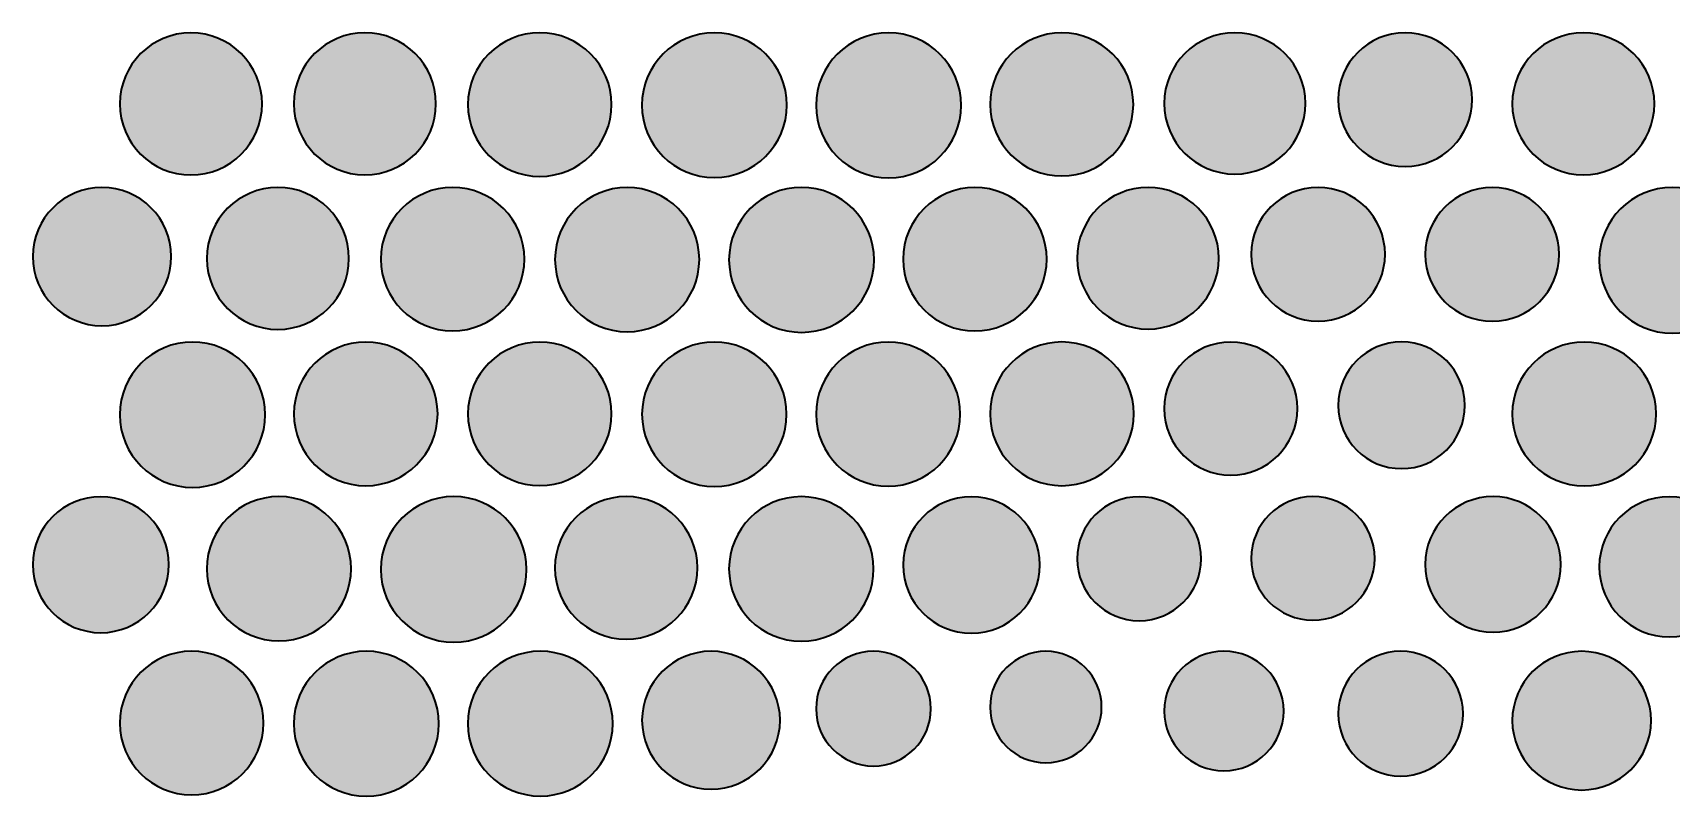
# Model space of a CAD drawing. Header units: inches. Extents: x 4.8 to 30.4, y 5.4 to 29.6.
# Drawn here: x 4.76 to 10.74, y 8.76 to 11.54 of the extents above; entities that cross this region are included whole.
import ezdxf

# ---------------------------------------------------------------- set-up
doc = ezdxf.new("R2010")
doc.units = ezdxf.units.IN
doc.header["$MEASUREMENT"] = 0
doc.layers.add('Layer 1', color=7, linetype='Continuous')

msp = doc.modelspace()

# ---------------------------------------------------------------- hatches: boundary and pattern name
at = {"layer": 'Layer 1'}
h = msp.add_hatch(color=7, dxfattribs=at)
h.dxf.hatch_style = 2
edge = h.paths.add_edge_path()
edge.add_spline(control_points=[(5.3408, 11.5444), (5.4841, 11.5444), (5.6003, 11.4282), (5.6003, 11.2849), (5.6003, 11.1416), (5.4841, 11.0254), (5.3408, 11.0254), (5.1975, 11.0254), (5.0813, 11.1416), (5.0813, 11.2849), (5.0813, 11.4282), (5.1975, 11.5444), (5.3408, 11.5444)], knot_values=[0, 0, 0, 0, 1, 1, 1, 2, 2, 2, 3, 3, 3, 4, 4, 4, 4], degree=3, periodic=1)
h = msp.add_hatch(color=7, dxfattribs=at)
h.dxf.hatch_style = 2
edge = h.paths.add_edge_path()
edge.add_spline(control_points=[(5.9755, 11.5445), (6.1187, 11.5445), (6.2347, 11.4284), (6.2347, 11.2852), (6.2347, 11.1421), (6.1187, 11.026), (5.9755, 11.026), (5.8323, 11.026), (5.7162, 11.1421), (5.7162, 11.2852), (5.7162, 11.4284), (5.8323, 11.5445), (5.9755, 11.5445)], knot_values=[0, 0, 0, 0, 1, 1, 1, 2, 2, 2, 3, 3, 3, 4, 4, 4, 4], degree=3, periodic=1)
h = msp.add_hatch(color=7, dxfattribs=at)
h.dxf.hatch_style = 2
edge = h.paths.add_edge_path()
edge.add_spline(control_points=[(6.6133, 11.5446), (6.7581, 11.5446), (6.8755, 11.4272), (6.8755, 11.2824), (6.8755, 11.1376), (6.7581, 11.0202), (6.6133, 11.0202), (6.4685, 11.0202), (6.3511, 11.1376), (6.3511, 11.2824), (6.3511, 11.4272), (6.4685, 11.5446), (6.6133, 11.5446)], knot_values=[0, 0, 0, 0, 1, 1, 1, 2, 2, 2, 3, 3, 3, 4, 4, 4, 4], degree=3, periodic=1)
h = msp.add_hatch(color=7, dxfattribs=at)
h.dxf.hatch_style = 2
edge = h.paths.add_edge_path()
edge.add_spline(control_points=[(7.2504, 11.5446), (7.3964, 11.5446), (7.5147, 11.4263), (7.5147, 11.2803), (7.5147, 11.1343), (7.3964, 11.016), (7.2504, 11.016), (7.1045, 11.016), (6.9861, 11.1343), (6.9861, 11.2803), (6.9861, 11.4263), (7.1045, 11.5446), (7.2504, 11.5446)], knot_values=[0, 0, 0, 0, 1, 1, 1, 2, 2, 2, 3, 3, 3, 4, 4, 4, 4], degree=3, periodic=1)
h = msp.add_hatch(color=7, dxfattribs=at)
h.dxf.hatch_style = 2
edge = h.paths.add_edge_path()
edge.add_spline(control_points=[(7.8861, 11.5444), (8.0324, 11.5444), (8.1509, 11.4258), (8.1509, 11.2796), (8.1509, 11.1333), (8.0324, 11.0148), (7.8861, 11.0148), (7.7399, 11.0148), (7.6213, 11.1333), (7.6213, 11.2796), (7.6213, 11.4258), (7.7399, 11.5444), (7.8861, 11.5444)], knot_values=[0, 0, 0, 0, 1, 1, 1, 2, 2, 2, 3, 3, 3, 4, 4, 4, 4], degree=3, periodic=1)
h = msp.add_hatch(color=7, dxfattribs=at)
h.dxf.hatch_style = 2
edge = h.paths.add_edge_path()
edge.add_spline(control_points=[(8.5176, 11.5444), (8.6619, 11.5444), (8.7789, 11.4274), (8.7789, 11.2831), (8.7789, 11.1388), (8.6619, 11.0218), (8.5176, 11.0218), (8.3733, 11.0218), (8.2563, 11.1388), (8.2563, 11.2831), (8.2563, 11.4274), (8.3733, 11.5444), (8.5176, 11.5444)], knot_values=[0, 0, 0, 0, 1, 1, 1, 2, 2, 2, 3, 3, 3, 4, 4, 4, 4], degree=3, periodic=1)
h = msp.add_hatch(color=7, dxfattribs=at)
h.dxf.hatch_style = 2
edge = h.paths.add_edge_path()
edge.add_spline(control_points=[(9.1491, 11.5444), (9.2915, 11.5444), (9.4069, 11.429), (9.4069, 11.2866), (9.4069, 11.1443), (9.2915, 11.0288), (9.1491, 11.0288), (9.0067, 11.0288), (8.8913, 11.1443), (8.8913, 11.2866), (8.8913, 11.429), (9.0067, 11.5444), (9.1491, 11.5444)], knot_values=[0, 0, 0, 0, 1, 1, 1, 2, 2, 2, 3, 3, 3, 4, 4, 4, 4], degree=3, periodic=1)
h = msp.add_hatch(color=7, dxfattribs=at)
h.dxf.hatch_style = 2
edge = h.paths.add_edge_path()
edge.add_spline(control_points=[(9.7703, 11.5447), (9.9052, 11.5447), (10.0145, 11.4353), (10.0145, 11.3004), (10.0145, 11.1655), (9.9052, 11.0561), (9.7703, 11.0561), (9.6354, 11.0561), (9.5261, 11.1655), (9.5261, 11.3004), (9.5261, 11.4353), (9.6354, 11.5447), (9.7703, 11.5447)], knot_values=[0, 0, 0, 0, 1, 1, 1, 2, 2, 2, 3, 3, 3, 4, 4, 4, 4], degree=3, periodic=1)
h = msp.add_hatch(color=7, dxfattribs=at)
h.dxf.hatch_style = 2
edge = h.paths.add_edge_path()
edge.add_spline(control_points=[(10.4205, 11.5444), (10.5636, 11.5444), (10.6797, 11.4283), (10.6797, 11.2852), (10.6797, 11.1421), (10.5636, 11.026), (10.4205, 11.026), (10.2773, 11.026), (10.1613, 11.1421), (10.1613, 11.2852), (10.1613, 11.4283), (10.2773, 11.5444), (10.4205, 11.5444)], knot_values=[0, 0, 0, 0, 1, 1, 1, 2, 2, 2, 3, 3, 3, 4, 4, 4, 4], degree=3, periodic=1)
h = msp.add_hatch(color=7, dxfattribs=at)
h.dxf.hatch_style = 2
edge = h.paths.add_edge_path()
edge.add_spline(control_points=[(5.0163, 10.9799), (5.1557, 10.9799), (5.2687, 10.8669), (5.2687, 10.7275), (5.2687, 10.5881), (5.1557, 10.4751), (5.0163, 10.4751), (4.8769, 10.4751), (4.7639, 10.5881), (4.7639, 10.7275), (4.7639, 10.8669), (4.8769, 10.9799), (5.0163, 10.9799)], knot_values=[0, 0, 0, 0, 1, 1, 1, 2, 2, 2, 3, 3, 3, 4, 4, 4, 4], degree=3, periodic=1)
h = msp.add_hatch(color=7, dxfattribs=at)
h.dxf.hatch_style = 2
edge = h.paths.add_edge_path()
edge.add_spline(control_points=[(5.658, 10.9799), (5.8011, 10.9799), (5.9171, 10.8639), (5.9171, 10.7208), (5.9171, 10.5777), (5.8011, 10.4617), (5.658, 10.4617), (5.5149, 10.4617), (5.3988, 10.5777), (5.3988, 10.7208), (5.3988, 10.8639), (5.5149, 10.9799), (5.658, 10.9799)], knot_values=[0, 0, 0, 0, 1, 1, 1, 2, 2, 2, 3, 3, 3, 4, 4, 4, 4], degree=3, periodic=1)
h = msp.add_hatch(color=7, dxfattribs=at)
h.dxf.hatch_style = 2
edge = h.paths.add_edge_path()
edge.add_spline(control_points=[(6.2954, 10.9802), (6.4401, 10.9802), (6.5573, 10.8629), (6.5573, 10.7183), (6.5573, 10.5737), (6.4401, 10.4564), (6.2954, 10.4564), (6.1508, 10.4564), (6.0336, 10.5737), (6.0336, 10.7183), (6.0336, 10.8629), (6.1508, 10.9802), (6.2954, 10.9802)], knot_values=[0, 0, 0, 0, 1, 1, 1, 2, 2, 2, 3, 3, 3, 4, 4, 4, 4], degree=3, periodic=1)
h = msp.add_hatch(color=7, dxfattribs=at)
h.dxf.hatch_style = 2
edge = h.paths.add_edge_path()
edge.add_spline(control_points=[(6.9322, 10.9799), (7.0777, 10.9799), (7.1956, 10.862), (7.1956, 10.7165), (7.1956, 10.5711), (7.0777, 10.4532), (6.9322, 10.4532), (6.7868, 10.4532), (6.6688, 10.5711), (6.6688, 10.7165), (6.6688, 10.862), (6.7868, 10.9799), (6.9322, 10.9799)], knot_values=[0, 0, 0, 0, 1, 1, 1, 2, 2, 2, 3, 3, 3, 4, 4, 4, 4], degree=3, periodic=1)
h = msp.add_hatch(color=7, dxfattribs=at)
h.dxf.hatch_style = 2
edge = h.paths.add_edge_path()
edge.add_spline(control_points=[(7.5683, 10.9801), (7.7144, 10.9801), (7.8329, 10.8616), (7.8329, 10.7155), (7.8329, 10.5693), (7.7144, 10.4509), (7.5683, 10.4509), (7.4221, 10.4509), (7.3037, 10.5693), (7.3037, 10.7155), (7.3037, 10.8616), (7.4221, 10.9801), (7.5683, 10.9801)], knot_values=[0, 0, 0, 0, 1, 1, 1, 2, 2, 2, 3, 3, 3, 4, 4, 4, 4], degree=3, periodic=1)
h = msp.add_hatch(color=7, dxfattribs=at)
h.dxf.hatch_style = 2
edge = h.paths.add_edge_path()
edge.add_spline(control_points=[(8.2008, 10.9799), (8.3455, 10.9799), (8.4628, 10.8627), (8.4628, 10.718), (8.4628, 10.5733), (8.3455, 10.456), (8.2008, 10.456), (8.0561, 10.456), (7.9388, 10.5733), (7.9388, 10.718), (7.9388, 10.8627), (8.0561, 10.9799), (8.2008, 10.9799)], knot_values=[0, 0, 0, 0, 1, 1, 1, 2, 2, 2, 3, 3, 3, 4, 4, 4, 4], degree=3, periodic=1)
h = msp.add_hatch(color=7, dxfattribs=at)
h.dxf.hatch_style = 2
edge = h.paths.add_edge_path()
edge.add_spline(control_points=[(8.8323, 10.9799), (8.975, 10.9799), (9.0907, 10.8642), (9.0907, 10.7215), (9.0907, 10.5787), (8.975, 10.463), (8.8323, 10.463), (8.6895, 10.463), (8.5738, 10.5787), (8.5738, 10.7215), (8.5738, 10.8642), (8.6895, 10.9799), (8.8323, 10.9799)], knot_values=[0, 0, 0, 0, 1, 1, 1, 2, 2, 2, 3, 3, 3, 4, 4, 4, 4], degree=3, periodic=1)
h = msp.add_hatch(color=7, dxfattribs=at)
h.dxf.hatch_style = 2
edge = h.paths.add_edge_path()
edge.add_spline(control_points=[(9.4528, 10.9801), (9.5877, 10.9801), (9.697, 10.8708), (9.697, 10.736), (9.697, 10.6011), (9.5877, 10.4918), (9.4528, 10.4918), (9.318, 10.4918), (9.2086, 10.6011), (9.2086, 10.736), (9.2086, 10.8708), (9.318, 10.9801), (9.4528, 10.9801)], knot_values=[0, 0, 0, 0, 1, 1, 1, 2, 2, 2, 3, 3, 3, 4, 4, 4, 4], degree=3, periodic=1)
h = msp.add_hatch(color=7, dxfattribs=at)
h.dxf.hatch_style = 2
edge = h.paths.add_edge_path()
edge.add_spline(control_points=[(10.0882, 10.9799), (10.2231, 10.9799), (10.3325, 10.8706), (10.3325, 10.7356), (10.3325, 10.6006), (10.2231, 10.4912), (10.0882, 10.4912), (9.9532, 10.4912), (9.8438, 10.6006), (9.8438, 10.7356), (9.8438, 10.8706), (9.9532, 10.9799), (10.0882, 10.9799)], knot_values=[0, 0, 0, 0, 1, 1, 1, 2, 2, 2, 3, 3, 3, 4, 4, 4, 4], degree=3, periodic=1)
h = msp.add_hatch(color=7, dxfattribs=at)
h.dxf.hatch_style = 2
edge = h.paths.add_edge_path()
edge.add_spline(control_points=[(10.7447, 10.9801), (10.8916, 10.9801), (11.0107, 10.861), (11.0107, 10.7141), (11.0107, 10.5671), (10.8916, 10.448), (10.7447, 10.448), (10.5977, 10.448), (10.4786, 10.5671), (10.4786, 10.7141), (10.4786, 10.861), (10.5977, 10.9801), (10.7447, 10.9801)], knot_values=[0, 0, 0, 0, 1, 1, 1, 2, 2, 2, 3, 3, 3, 4, 4, 4, 4], degree=3, periodic=1)
h = msp.add_hatch(color=7, dxfattribs=at)
h.dxf.hatch_style = 2
edge = h.paths.add_edge_path()
edge.add_spline(control_points=[(5.3465, 10.4156), (5.493, 10.4156), (5.6118, 10.2968), (5.6118, 10.1504), (5.6118, 10.0038), (5.493, 9.885), (5.3465, 9.885), (5.2, 9.885), (5.0812, 10.0038), (5.0812, 10.1504), (5.0812, 10.2968), (5.2, 10.4156), (5.3465, 10.4156)], knot_values=[0, 0, 0, 0, 1, 1, 1, 2, 2, 2, 3, 3, 3, 4, 4, 4, 4], degree=3, periodic=1)
h = msp.add_hatch(color=7, dxfattribs=at)
h.dxf.hatch_style = 2
edge = h.paths.add_edge_path()
edge.add_spline(control_points=[(5.9787, 10.4155), (6.1235, 10.4155), (6.241, 10.298), (6.241, 10.1532), (6.241, 10.0083), (6.1235, 9.8909), (5.9787, 9.8909), (5.8338, 9.8909), (5.7163, 10.0083), (5.7163, 10.1532), (5.7163, 10.298), (5.8338, 10.4155), (5.9787, 10.4155)], knot_values=[0, 0, 0, 0, 1, 1, 1, 2, 2, 2, 3, 3, 3, 4, 4, 4, 4], degree=3, periodic=1)
h = msp.add_hatch(color=7, dxfattribs=at)
h.dxf.hatch_style = 2
edge = h.paths.add_edge_path()
edge.add_spline(control_points=[(6.6133, 10.4156), (6.758, 10.4156), (6.8753, 10.2982), (6.8753, 10.1535), (6.8753, 10.0088), (6.758, 9.8915), (6.6133, 9.8915), (6.4686, 9.8915), (6.3513, 10.0088), (6.3513, 10.1535), (6.3513, 10.2982), (6.4686, 10.4156), (6.6133, 10.4156)], knot_values=[0, 0, 0, 0, 1, 1, 1, 2, 2, 2, 3, 3, 3, 4, 4, 4, 4], degree=3, periodic=1)
h = msp.add_hatch(color=7, dxfattribs=at)
h.dxf.hatch_style = 2
edge = h.paths.add_edge_path()
edge.add_spline(control_points=[(7.2501, 10.4156), (7.3958, 10.4156), (7.5139, 10.2975), (7.5139, 10.1517), (7.5139, 10.0061), (7.3958, 9.888), (7.2501, 9.888), (7.1044, 9.888), (6.9863, 10.0061), (6.9863, 10.1517), (6.9863, 10.2975), (7.1044, 10.4156), (7.2501, 10.4156)], knot_values=[0, 0, 0, 0, 1, 1, 1, 2, 2, 2, 3, 3, 3, 4, 4, 4, 4], degree=3, periodic=1)
h = msp.add_hatch(color=7, dxfattribs=at)
h.dxf.hatch_style = 2
edge = h.paths.add_edge_path()
edge.add_spline(control_points=[(7.8844, 10.4156), (8.0297, 10.4156), (8.1475, 10.2977), (8.1475, 10.1524), (8.1475, 10.0072), (8.0297, 9.8894), (7.8844, 9.8894), (7.7391, 9.8894), (7.6213, 10.0072), (7.6213, 10.1524), (7.6213, 10.2977), (7.7391, 10.4156), (7.8844, 10.4156)], knot_values=[0, 0, 0, 0, 1, 1, 1, 2, 2, 2, 3, 3, 3, 4, 4, 4, 4], degree=3, periodic=1)
h = msp.add_hatch(color=7, dxfattribs=at)
h.dxf.hatch_style = 2
edge = h.paths.add_edge_path()
edge.add_spline(control_points=[(8.5183, 10.4158), (8.6632, 10.4158), (8.7806, 10.2984), (8.7806, 10.1535), (8.7806, 10.0087), (8.6632, 9.8912), (8.5183, 9.8912), (8.3734, 9.8912), (8.256, 10.0087), (8.256, 10.1535), (8.256, 10.2984), (8.3734, 10.4158), (8.5183, 10.4158)], knot_values=[0, 0, 0, 0, 1, 1, 1, 2, 2, 2, 3, 3, 3, 4, 4, 4, 4], degree=3, periodic=1)
h = msp.add_hatch(color=7, dxfattribs=at)
h.dxf.hatch_style = 2
edge = h.paths.add_edge_path()
edge.add_spline(control_points=[(9.1343, 10.4155), (9.2684, 10.4155), (9.3772, 10.3068), (9.3772, 10.1725), (9.3772, 10.0384), (9.2684, 9.9296), (9.1343, 9.9296), (9.0001, 9.9296), (8.8913, 10.0384), (8.8913, 10.1725), (8.8913, 10.3068), (9.0001, 10.4155), (9.1343, 10.4155)], knot_values=[0, 0, 0, 0, 1, 1, 1, 2, 2, 2, 3, 3, 3, 4, 4, 4, 4], degree=3, periodic=1)
h = msp.add_hatch(color=7, dxfattribs=at)
h.dxf.hatch_style = 2
edge = h.paths.add_edge_path()
edge.add_spline(control_points=[(9.7573, 10.4158), (9.8849, 10.4158), (9.9885, 10.3123), (9.9885, 10.1845), (9.9885, 10.0569), (9.8849, 9.9534), (9.7573, 9.9534), (9.6296, 9.9534), (9.5261, 10.0569), (9.5261, 10.1845), (9.5261, 10.3123), (9.6296, 10.4158), (9.7573, 10.4158)], knot_values=[0, 0, 0, 0, 1, 1, 1, 2, 2, 2, 3, 3, 3, 4, 4, 4, 4], degree=3, periodic=1)
h = msp.add_hatch(color=7, dxfattribs=at)
h.dxf.hatch_style = 2
edge = h.paths.add_edge_path()
edge.add_spline(control_points=[(10.4237, 10.4156), (10.5686, 10.4156), (10.6862, 10.2981), (10.6862, 10.1532), (10.6862, 10.0082), (10.5686, 9.8907), (10.4237, 9.8907), (10.2787, 9.8907), (10.1612, 10.0082), (10.1612, 10.1532), (10.1612, 10.2981), (10.2787, 10.4156), (10.4237, 10.4156)], knot_values=[0, 0, 0, 0, 1, 1, 1, 2, 2, 2, 3, 3, 3, 4, 4, 4, 4], degree=3, periodic=1)
h = msp.add_hatch(color=7, dxfattribs=at)
h.dxf.hatch_style = 2
edge = h.paths.add_edge_path()
edge.add_spline(control_points=[(5.012, 9.8511), (5.1492, 9.8511), (5.2604, 9.74), (5.2604, 9.6029), (5.2604, 9.4657), (5.1492, 9.3545), (5.012, 9.3545), (4.8749, 9.3545), (4.7637, 9.4657), (4.7637, 9.6029), (4.7637, 9.74), (4.8749, 9.8511), (5.012, 9.8511)], knot_values=[0, 0, 0, 0, 1, 1, 1, 2, 2, 2, 3, 3, 3, 4, 4, 4, 4], degree=3, periodic=1)
h = msp.add_hatch(color=7, dxfattribs=at)
h.dxf.hatch_style = 2
edge = h.paths.add_edge_path()
edge.add_spline(control_points=[(5.6619, 9.8513), (5.8072, 9.8513), (5.9251, 9.7334), (5.9251, 9.588), (5.9251, 9.4427), (5.8072, 9.3248), (5.6619, 9.3248), (5.5165, 9.3248), (5.3986, 9.4427), (5.3986, 9.588), (5.3986, 9.7334), (5.5165, 9.8513), (5.6619, 9.8513)], knot_values=[0, 0, 0, 0, 1, 1, 1, 2, 2, 2, 3, 3, 3, 4, 4, 4, 4], degree=3, periodic=1)
h = msp.add_hatch(color=7, dxfattribs=at)
h.dxf.hatch_style = 2
edge = h.paths.add_edge_path()
edge.add_spline(control_points=[(6.2993, 9.8513), (6.4461, 9.8513), (6.5651, 9.7323), (6.5651, 9.5856), (6.5651, 9.4387), (6.4461, 9.3197), (6.2993, 9.3197), (6.1525, 9.3197), (6.0335, 9.4387), (6.0335, 9.5856), (6.0335, 9.7323), (6.1525, 9.8513), (6.2993, 9.8513)], knot_values=[0, 0, 0, 0, 1, 1, 1, 2, 2, 2, 3, 3, 3, 4, 4, 4, 4], degree=3, periodic=1)
h = msp.add_hatch(color=7, dxfattribs=at)
h.dxf.hatch_style = 2
edge = h.paths.add_edge_path()
edge.add_spline(control_points=[(6.9287, 9.8513), (7.0723, 9.8513), (7.1888, 9.7348), (7.1888, 9.5912), (7.1888, 9.4476), (7.0723, 9.3311), (6.9287, 9.3311), (6.785, 9.3311), (6.6686, 9.4476), (6.6686, 9.5912), (6.6686, 9.7348), (6.785, 9.8513), (6.9287, 9.8513)], knot_values=[0, 0, 0, 0, 1, 1, 1, 2, 2, 2, 3, 3, 3, 4, 4, 4, 4], degree=3, periodic=1)
h = msp.add_hatch(color=7, dxfattribs=at)
h.dxf.hatch_style = 2
edge = h.paths.add_edge_path()
edge.add_spline(control_points=[(7.5676, 9.8512), (7.7133, 9.8512), (7.8314, 9.733), (7.8314, 9.5873), (7.8314, 9.4416), (7.7133, 9.3235), (7.5676, 9.3235), (7.4218, 9.3235), (7.3037, 9.4416), (7.3037, 9.5873), (7.3037, 9.733), (7.4218, 9.8512), (7.5676, 9.8512)], knot_values=[0, 0, 0, 0, 1, 1, 1, 2, 2, 2, 3, 3, 3, 4, 4, 4, 4], degree=3, periodic=1)
h = msp.add_hatch(color=7, dxfattribs=at)
h.dxf.hatch_style = 2
edge = h.paths.add_edge_path()
edge.add_spline(control_points=[(8.1881, 9.851), (8.3258, 9.851), (8.4374, 9.7394), (8.4374, 9.6018), (8.4374, 9.4641), (8.3258, 9.3525), (8.1881, 9.3525), (8.0504, 9.3525), (7.9388, 9.4641), (7.9388, 9.6018), (7.9388, 9.7394), (8.0504, 9.851), (8.1881, 9.851)], knot_values=[0, 0, 0, 0, 1, 1, 1, 2, 2, 2, 3, 3, 3, 4, 4, 4, 4], degree=3, periodic=1)
h = msp.add_hatch(color=7, dxfattribs=at)
h.dxf.hatch_style = 2
edge = h.paths.add_edge_path()
edge.add_spline(control_points=[(8.8002, 9.851), (8.9252, 9.851), (9.0265, 9.7497), (9.0265, 9.6247), (9.0265, 9.4997), (8.9252, 9.3984), (8.8002, 9.3984), (8.6752, 9.3984), (8.5738, 9.4997), (8.5738, 9.6247), (8.5738, 9.7497), (8.6752, 9.851), (8.8002, 9.851)], knot_values=[0, 0, 0, 0, 1, 1, 1, 2, 2, 2, 3, 3, 3, 4, 4, 4, 4], degree=3, periodic=1)
h = msp.add_hatch(color=7, dxfattribs=at)
h.dxf.hatch_style = 2
edge = h.paths.add_edge_path()
edge.add_spline(control_points=[(9.4341, 9.8512), (9.5586, 9.8512), (9.6595, 9.7502), (9.6595, 9.6257), (9.6595, 9.5012), (9.5586, 9.4003), (9.4341, 9.4003), (9.3096, 9.4003), (9.2087, 9.5012), (9.2087, 9.6257), (9.2087, 9.7502), (9.3096, 9.8512), (9.4341, 9.8512)], knot_values=[0, 0, 0, 0, 1, 1, 1, 2, 2, 2, 3, 3, 3, 4, 4, 4, 4], degree=3, periodic=1)
h = msp.add_hatch(color=7, dxfattribs=at)
h.dxf.hatch_style = 2
edge = h.paths.add_edge_path()
edge.add_spline(control_points=[(10.091, 9.8513), (10.2276, 9.8513), (10.3384, 9.7405), (10.3384, 9.6039), (10.3384, 9.4673), (10.2276, 9.3565), (10.091, 9.3565), (9.9543, 9.3565), (9.8436, 9.4673), (9.8436, 9.6039), (9.8436, 9.7405), (9.9543, 9.8513), (10.091, 9.8513)], knot_values=[0, 0, 0, 0, 1, 1, 1, 2, 2, 2, 3, 3, 3, 4, 4, 4, 4], degree=3, periodic=1)
h = msp.add_hatch(color=7, dxfattribs=at)
h.dxf.hatch_style = 2
edge = h.paths.add_edge_path()
edge.add_spline(control_points=[(10.7348, 9.8511), (10.8762, 9.8511), (10.9909, 9.7365), (10.9909, 9.5951), (10.9909, 9.4536), (10.8762, 9.339), (10.7348, 9.339), (10.5934, 9.339), (10.4787, 9.4536), (10.4787, 9.5951), (10.4787, 9.7365), (10.5934, 9.8511), (10.7348, 9.8511)], knot_values=[0, 0, 0, 0, 1, 1, 1, 2, 2, 2, 3, 3, 3, 4, 4, 4, 4], degree=3, periodic=1)
h = msp.add_hatch(color=7, dxfattribs=at)
h.dxf.hatch_style = 2
edge = h.paths.add_edge_path()
edge.add_spline(control_points=[(5.3433, 9.2867), (5.4881, 9.2867), (5.6054, 9.1694), (5.6054, 9.0246), (5.6054, 8.8799), (5.4881, 8.7625), (5.3433, 8.7625), (5.1985, 8.7625), (5.0812, 8.8799), (5.0812, 9.0246), (5.0812, 9.1694), (5.1985, 9.2867), (5.3433, 9.2867)], knot_values=[0, 0, 0, 0, 1, 1, 1, 2, 2, 2, 3, 3, 3, 4, 4, 4, 4], degree=3, periodic=1)
h = msp.add_hatch(color=7, dxfattribs=at)
h.dxf.hatch_style = 2
edge = h.paths.add_edge_path()
edge.add_spline(control_points=[(5.9808, 9.2868), (6.1269, 9.2868), (6.2454, 9.1683), (6.2454, 9.0222), (6.2454, 8.876), (6.1269, 8.7575), (5.9808, 8.7575), (5.8346, 8.7575), (5.7161, 8.876), (5.7161, 9.0222), (5.7161, 9.1683), (5.8346, 9.2868), (5.9808, 9.2868)], knot_values=[0, 0, 0, 0, 1, 1, 1, 2, 2, 2, 3, 3, 3, 4, 4, 4, 4], degree=3, periodic=1)
h = msp.add_hatch(color=7, dxfattribs=at)
h.dxf.hatch_style = 2
edge = h.paths.add_edge_path()
edge.add_spline(control_points=[(6.6154, 9.2869), (6.7614, 9.2869), (6.8798, 9.1685), (6.8798, 9.0225), (6.8798, 8.8765), (6.7614, 8.7581), (6.6154, 8.7581), (6.4694, 8.7581), (6.351, 8.8765), (6.351, 9.0225), (6.351, 9.1685), (6.4694, 9.2869), (6.6154, 9.2869)], knot_values=[0, 0, 0, 0, 1, 1, 1, 2, 2, 2, 3, 3, 3, 4, 4, 4, 4], degree=3, periodic=1)
h = msp.add_hatch(color=7, dxfattribs=at)
h.dxf.hatch_style = 2
edge = h.paths.add_edge_path()
edge.add_spline(control_points=[(7.2381, 9.2867), (7.3771, 9.2867), (7.4899, 9.1739), (7.4899, 9.0348), (7.4899, 8.8958), (7.3771, 8.7831), (7.2381, 8.7831), (7.099, 8.7831), (6.9863, 8.8958), (6.9863, 9.0348), (6.9863, 9.1739), (7.099, 9.2867), (7.2381, 9.2867)], knot_values=[0, 0, 0, 0, 1, 1, 1, 2, 2, 2, 3, 3, 3, 4, 4, 4, 4], degree=3, periodic=1)
h = msp.add_hatch(color=7, dxfattribs=at)
h.dxf.hatch_style = 2
edge = h.paths.add_edge_path()
edge.add_spline(control_points=[(7.8307, 9.2866), (7.9464, 9.2866), (8.0401, 9.1928), (8.0401, 9.0772), (8.0401, 8.9615), (7.9464, 8.8678), (7.8307, 8.8678), (7.7151, 8.8678), (7.6213, 8.9615), (7.6213, 9.0772), (7.6213, 9.1928), (7.7151, 9.2866), (7.8307, 9.2866)], knot_values=[0, 0, 0, 0, 1, 1, 1, 2, 2, 2, 3, 3, 3, 4, 4, 4, 4], degree=3, periodic=1)
h = msp.add_hatch(color=7, dxfattribs=at)
h.dxf.hatch_style = 2
edge = h.paths.add_edge_path()
edge.add_spline(control_points=[(8.4597, 9.2866), (8.5721, 9.2866), (8.6631, 9.1955), (8.6631, 9.0832), (8.6631, 8.9708), (8.5721, 8.8798), (8.4597, 8.8798), (8.3474, 8.8798), (8.2563, 8.9708), (8.2563, 9.0832), (8.2563, 9.1955), (8.3474, 9.2866), (8.4597, 9.2866)], knot_values=[0, 0, 0, 0, 1, 1, 1, 2, 2, 2, 3, 3, 3, 4, 4, 4, 4], degree=3, periodic=1)
h = msp.add_hatch(color=7, dxfattribs=at)
h.dxf.hatch_style = 2
edge = h.paths.add_edge_path()
edge.add_spline(control_points=[(9.1092, 9.2868), (9.2297, 9.2868), (9.3273, 9.1892), (9.3273, 9.0687), (9.3273, 8.9483), (9.2297, 8.8507), (9.1092, 8.8507), (8.9888, 8.8507), (8.8911, 8.9483), (8.8911, 9.0687), (8.8911, 9.1892), (8.9888, 9.2868), (9.1092, 9.2868)], knot_values=[0, 0, 0, 0, 1, 1, 1, 2, 2, 2, 3, 3, 3, 4, 4, 4, 4], degree=3, periodic=1)
h = msp.add_hatch(color=7, dxfattribs=at)
h.dxf.hatch_style = 2
edge = h.paths.add_edge_path()
edge.add_spline(control_points=[(9.7541, 9.2867), (9.8799, 9.2867), (9.9819, 9.1847), (9.9819, 9.0588), (9.9819, 8.933), (9.8799, 8.831), (9.7541, 8.831), (9.6282, 8.831), (9.5263, 8.933), (9.5263, 9.0588), (9.5263, 9.1847), (9.6282, 9.2867), (9.7541, 9.2867)], knot_values=[0, 0, 0, 0, 1, 1, 1, 2, 2, 2, 3, 3, 3, 4, 4, 4, 4], degree=3, periodic=1)
h = msp.add_hatch(color=7, dxfattribs=at)
h.dxf.hatch_style = 2
edge = h.paths.add_edge_path()
edge.add_spline(control_points=[(10.4145, 9.2866), (10.5543, 9.2866), (10.6676, 9.1733), (10.6676, 9.0335), (10.6676, 8.8937), (10.5543, 8.7803), (10.4145, 8.7803), (10.2747, 8.7803), (10.1613, 8.8937), (10.1613, 9.0335), (10.1613, 9.1733), (10.2747, 9.2866), (10.4145, 9.2866)], knot_values=[0, 0, 0, 0, 1, 1, 1, 2, 2, 2, 3, 3, 3, 4, 4, 4, 4], degree=3, periodic=1)

# ---------------------------------------------------------------- linework, layer by layer
at = {"layer": 'Layer 1', "color": 7, "lineweight": 35}
for points in [[(5.3408, 11.5444), (5.4841, 11.5444), (5.6003, 11.4282), (5.6003, 11.2849), (5.6003, 11.1416), (5.4841, 11.0254), (5.3408, 11.0254), (5.1975, 11.0254), (5.0813, 11.1416), (5.0813, 11.2849), (5.0813, 11.4282), (5.1975, 11.5444), (5.3408, 11.5444)], [(5.9755, 11.5445), (6.1187, 11.5445), (6.2347, 11.4284), (6.2347, 11.2852), (6.2347, 11.1421), (6.1187, 11.026), (5.9755, 11.026), (5.8323, 11.026), (5.7162, 11.1421), (5.7162, 11.2852), (5.7162, 11.4284), (5.8323, 11.5445), (5.9755, 11.5445)], [(6.6133, 11.5446), (6.7581, 11.5446), (6.8755, 11.4272), (6.8755, 11.2824), (6.8755, 11.1376), (6.7581, 11.0202), (6.6133, 11.0202), (6.4685, 11.0202), (6.3511, 11.1376), (6.3511, 11.2824), (6.3511, 11.4272), (6.4685, 11.5446), (6.6133, 11.5446)], [(7.2504, 11.5446), (7.3964, 11.5446), (7.5147, 11.4263), (7.5147, 11.2803), (7.5147, 11.1343), (7.3964, 11.016), (7.2504, 11.016), (7.1045, 11.016), (6.9861, 11.1343), (6.9861, 11.2803), (6.9861, 11.4263), (7.1045, 11.5446), (7.2504, 11.5446)], [(7.8861, 11.5444), (8.0324, 11.5444), (8.1509, 11.4258), (8.1509, 11.2796), (8.1509, 11.1333), (8.0324, 11.0148), (7.8861, 11.0148), (7.7399, 11.0148), (7.6213, 11.1333), (7.6213, 11.2796), (7.6213, 11.4258), (7.7399, 11.5444), (7.8861, 11.5444)], [(8.5176, 11.5444), (8.6619, 11.5444), (8.7789, 11.4274), (8.7789, 11.2831), (8.7789, 11.1388), (8.6619, 11.0218), (8.5176, 11.0218), (8.3733, 11.0218), (8.2563, 11.1388), (8.2563, 11.2831), (8.2563, 11.4274), (8.3733, 11.5444), (8.5176, 11.5444)], [(9.1491, 11.5444), (9.2915, 11.5444), (9.4069, 11.429), (9.4069, 11.2866), (9.4069, 11.1443), (9.2915, 11.0288), (9.1491, 11.0288), (9.0067, 11.0288), (8.8913, 11.1443), (8.8913, 11.2866), (8.8913, 11.429), (9.0067, 11.5444), (9.1491, 11.5444)], [(9.7703, 11.5447), (9.9052, 11.5447), (10.0145, 11.4353), (10.0145, 11.3004), (10.0145, 11.1655), (9.9052, 11.0561), (9.7703, 11.0561), (9.6354, 11.0561), (9.5261, 11.1655), (9.5261, 11.3004), (9.5261, 11.4353), (9.6354, 11.5447), (9.7703, 11.5447)], [(10.4205, 11.5444), (10.5636, 11.5444), (10.6797, 11.4283), (10.6797, 11.2852), (10.6797, 11.1421), (10.5636, 11.026), (10.4205, 11.026), (10.2773, 11.026), (10.1613, 11.1421), (10.1613, 11.2852), (10.1613, 11.4283), (10.2773, 11.5444), (10.4205, 11.5444)], [(5.0163, 10.9799), (5.1557, 10.9799), (5.2687, 10.8669), (5.2687, 10.7275), (5.2687, 10.5881), (5.1557, 10.4751), (5.0163, 10.4751), (4.8769, 10.4751), (4.7639, 10.5881), (4.7639, 10.7275), (4.7639, 10.8669), (4.8769, 10.9799), (5.0163, 10.9799)], [(5.658, 10.9799), (5.8011, 10.9799), (5.9171, 10.8639), (5.9171, 10.7208), (5.9171, 10.5777), (5.8011, 10.4617), (5.658, 10.4617), (5.5149, 10.4617), (5.3988, 10.5777), (5.3988, 10.7208), (5.3988, 10.8639), (5.5149, 10.9799), (5.658, 10.9799)], [(6.2954, 10.9802), (6.4401, 10.9802), (6.5573, 10.8629), (6.5573, 10.7183), (6.5573, 10.5737), (6.4401, 10.4564), (6.2954, 10.4564), (6.1508, 10.4564), (6.0336, 10.5737), (6.0336, 10.7183), (6.0336, 10.8629), (6.1508, 10.9802), (6.2954, 10.9802)], [(6.9322, 10.9799), (7.0777, 10.9799), (7.1956, 10.862), (7.1956, 10.7165), (7.1956, 10.5711), (7.0777, 10.4532), (6.9322, 10.4532), (6.7868, 10.4532), (6.6688, 10.5711), (6.6688, 10.7165), (6.6688, 10.862), (6.7868, 10.9799), (6.9322, 10.9799)], [(7.5683, 10.9801), (7.7144, 10.9801), (7.8329, 10.8616), (7.8329, 10.7155), (7.8329, 10.5693), (7.7144, 10.4509), (7.5683, 10.4509), (7.4221, 10.4509), (7.3037, 10.5693), (7.3037, 10.7155), (7.3037, 10.8616), (7.4221, 10.9801), (7.5683, 10.9801)], [(8.2008, 10.9799), (8.3455, 10.9799), (8.4628, 10.8627), (8.4628, 10.718), (8.4628, 10.5733), (8.3455, 10.456), (8.2008, 10.456), (8.0561, 10.456), (7.9388, 10.5733), (7.9388, 10.718), (7.9388, 10.8627), (8.0561, 10.9799), (8.2008, 10.9799)], [(8.8323, 10.9799), (8.975, 10.9799), (9.0907, 10.8642), (9.0907, 10.7215), (9.0907, 10.5787), (8.975, 10.463), (8.8323, 10.463), (8.6895, 10.463), (8.5738, 10.5787), (8.5738, 10.7215), (8.5738, 10.8642), (8.6895, 10.9799), (8.8323, 10.9799)], [(9.4528, 10.9801), (9.5877, 10.9801), (9.697, 10.8708), (9.697, 10.736), (9.697, 10.6011), (9.5877, 10.4918), (9.4528, 10.4918), (9.318, 10.4918), (9.2086, 10.6011), (9.2086, 10.736), (9.2086, 10.8708), (9.318, 10.9801), (9.4528, 10.9801)], [(10.0882, 10.9799), (10.2231, 10.9799), (10.3325, 10.8706), (10.3325, 10.7356), (10.3325, 10.6006), (10.2231, 10.4912), (10.0882, 10.4912), (9.9532, 10.4912), (9.8438, 10.6006), (9.8438, 10.7356), (9.8438, 10.8706), (9.9532, 10.9799), (10.0882, 10.9799)], [(10.7447, 10.9801), (10.8916, 10.9801), (11.0107, 10.861), (11.0107, 10.7141), (11.0107, 10.5671), (10.8916, 10.448), (10.7447, 10.448), (10.5977, 10.448), (10.4786, 10.5671), (10.4786, 10.7141), (10.4786, 10.861), (10.5977, 10.9801), (10.7447, 10.9801)], [(5.3465, 10.4156), (5.493, 10.4156), (5.6118, 10.2968), (5.6118, 10.1504), (5.6118, 10.0038), (5.493, 9.885), (5.3465, 9.885), (5.2, 9.885), (5.0812, 10.0038), (5.0812, 10.1504), (5.0812, 10.2968), (5.2, 10.4156), (5.3465, 10.4156)], [(5.9787, 10.4155), (6.1235, 10.4155), (6.241, 10.298), (6.241, 10.1532), (6.241, 10.0083), (6.1235, 9.8909), (5.9787, 9.8909), (5.8338, 9.8909), (5.7163, 10.0083), (5.7163, 10.1532), (5.7163, 10.298), (5.8338, 10.4155), (5.9787, 10.4155)], [(6.6133, 10.4156), (6.758, 10.4156), (6.8753, 10.2982), (6.8753, 10.1535), (6.8753, 10.0088), (6.758, 9.8915), (6.6133, 9.8915), (6.4686, 9.8915), (6.3513, 10.0088), (6.3513, 10.1535), (6.3513, 10.2982), (6.4686, 10.4156), (6.6133, 10.4156)], [(7.2501, 10.4156), (7.3958, 10.4156), (7.5139, 10.2975), (7.5139, 10.1517), (7.5139, 10.0061), (7.3958, 9.888), (7.2501, 9.888), (7.1044, 9.888), (6.9863, 10.0061), (6.9863, 10.1517), (6.9863, 10.2975), (7.1044, 10.4156), (7.2501, 10.4156)], [(7.8844, 10.4156), (8.0297, 10.4156), (8.1475, 10.2977), (8.1475, 10.1524), (8.1475, 10.0072), (8.0297, 9.8894), (7.8844, 9.8894), (7.7391, 9.8894), (7.6213, 10.0072), (7.6213, 10.1524), (7.6213, 10.2977), (7.7391, 10.4156), (7.8844, 10.4156)], [(8.5183, 10.4158), (8.6632, 10.4158), (8.7806, 10.2984), (8.7806, 10.1535), (8.7806, 10.0087), (8.6632, 9.8912), (8.5183, 9.8912), (8.3734, 9.8912), (8.256, 10.0087), (8.256, 10.1535), (8.256, 10.2984), (8.3734, 10.4158), (8.5183, 10.4158)], [(9.1343, 10.4155), (9.2684, 10.4155), (9.3772, 10.3068), (9.3772, 10.1725), (9.3772, 10.0384), (9.2684, 9.9296), (9.1343, 9.9296), (9.0001, 9.9296), (8.8913, 10.0384), (8.8913, 10.1725), (8.8913, 10.3068), (9.0001, 10.4155), (9.1343, 10.4155)], [(9.7573, 10.4158), (9.8849, 10.4158), (9.9885, 10.3123), (9.9885, 10.1845), (9.9885, 10.0569), (9.8849, 9.9534), (9.7573, 9.9534), (9.6296, 9.9534), (9.5261, 10.0569), (9.5261, 10.1845), (9.5261, 10.3123), (9.6296, 10.4158), (9.7573, 10.4158)], [(10.4237, 10.4156), (10.5686, 10.4156), (10.6862, 10.2981), (10.6862, 10.1532), (10.6862, 10.0082), (10.5686, 9.8907), (10.4237, 9.8907), (10.2787, 9.8907), (10.1612, 10.0082), (10.1612, 10.1532), (10.1612, 10.2981), (10.2787, 10.4156), (10.4237, 10.4156)], [(5.012, 9.8511), (5.1492, 9.8511), (5.2604, 9.74), (5.2604, 9.6029), (5.2604, 9.4657), (5.1492, 9.3545), (5.012, 9.3545), (4.8749, 9.3545), (4.7637, 9.4657), (4.7637, 9.6029), (4.7637, 9.74), (4.8749, 9.8511), (5.012, 9.8511)], [(5.6619, 9.8513), (5.8072, 9.8513), (5.9251, 9.7334), (5.9251, 9.588), (5.9251, 9.4427), (5.8072, 9.3248), (5.6619, 9.3248), (5.5165, 9.3248), (5.3986, 9.4427), (5.3986, 9.588), (5.3986, 9.7334), (5.5165, 9.8513), (5.6619, 9.8513)], [(6.2993, 9.8513), (6.4461, 9.8513), (6.5651, 9.7323), (6.5651, 9.5856), (6.5651, 9.4387), (6.4461, 9.3197), (6.2993, 9.3197), (6.1525, 9.3197), (6.0335, 9.4387), (6.0335, 9.5856), (6.0335, 9.7323), (6.1525, 9.8513), (6.2993, 9.8513)], [(6.9287, 9.8513), (7.0723, 9.8513), (7.1888, 9.7348), (7.1888, 9.5912), (7.1888, 9.4476), (7.0723, 9.3311), (6.9287, 9.3311), (6.785, 9.3311), (6.6686, 9.4476), (6.6686, 9.5912), (6.6686, 9.7348), (6.785, 9.8513), (6.9287, 9.8513)], [(7.5676, 9.8512), (7.7133, 9.8512), (7.8314, 9.733), (7.8314, 9.5873), (7.8314, 9.4416), (7.7133, 9.3235), (7.5676, 9.3235), (7.4218, 9.3235), (7.3037, 9.4416), (7.3037, 9.5873), (7.3037, 9.733), (7.4218, 9.8512), (7.5676, 9.8512)], [(8.1881, 9.851), (8.3258, 9.851), (8.4374, 9.7394), (8.4374, 9.6018), (8.4374, 9.4641), (8.3258, 9.3525), (8.1881, 9.3525), (8.0504, 9.3525), (7.9388, 9.4641), (7.9388, 9.6018), (7.9388, 9.7394), (8.0504, 9.851), (8.1881, 9.851)], [(8.8002, 9.851), (8.9252, 9.851), (9.0265, 9.7497), (9.0265, 9.6247), (9.0265, 9.4997), (8.9252, 9.3984), (8.8002, 9.3984), (8.6752, 9.3984), (8.5738, 9.4997), (8.5738, 9.6247), (8.5738, 9.7497), (8.6752, 9.851), (8.8002, 9.851)], [(9.4341, 9.8512), (9.5586, 9.8512), (9.6595, 9.7502), (9.6595, 9.6257), (9.6595, 9.5012), (9.5586, 9.4003), (9.4341, 9.4003), (9.3096, 9.4003), (9.2087, 9.5012), (9.2087, 9.6257), (9.2087, 9.7502), (9.3096, 9.8512), (9.4341, 9.8512)], [(10.091, 9.8513), (10.2276, 9.8513), (10.3384, 9.7405), (10.3384, 9.6039), (10.3384, 9.4673), (10.2276, 9.3565), (10.091, 9.3565), (9.9543, 9.3565), (9.8436, 9.4673), (9.8436, 9.6039), (9.8436, 9.7405), (9.9543, 9.8513), (10.091, 9.8513)], [(10.7348, 9.8511), (10.8762, 9.8511), (10.9909, 9.7365), (10.9909, 9.5951), (10.9909, 9.4536), (10.8762, 9.339), (10.7348, 9.339), (10.5934, 9.339), (10.4787, 9.4536), (10.4787, 9.5951), (10.4787, 9.7365), (10.5934, 9.8511), (10.7348, 9.8511)], [(5.3433, 9.2867), (5.4881, 9.2867), (5.6054, 9.1694), (5.6054, 9.0246), (5.6054, 8.8799), (5.4881, 8.7625), (5.3433, 8.7625), (5.1985, 8.7625), (5.0812, 8.8799), (5.0812, 9.0246), (5.0812, 9.1694), (5.1985, 9.2867), (5.3433, 9.2867)], [(5.9808, 9.2868), (6.1269, 9.2868), (6.2454, 9.1683), (6.2454, 9.0222), (6.2454, 8.876), (6.1269, 8.7575), (5.9808, 8.7575), (5.8346, 8.7575), (5.7161, 8.876), (5.7161, 9.0222), (5.7161, 9.1683), (5.8346, 9.2868), (5.9808, 9.2868)], [(6.6154, 9.2869), (6.7614, 9.2869), (6.8798, 9.1685), (6.8798, 9.0225), (6.8798, 8.8765), (6.7614, 8.7581), (6.6154, 8.7581), (6.4694, 8.7581), (6.351, 8.8765), (6.351, 9.0225), (6.351, 9.1685), (6.4694, 9.2869), (6.6154, 9.2869)], [(7.2381, 9.2867), (7.3771, 9.2867), (7.4899, 9.1739), (7.4899, 9.0348), (7.4899, 8.8958), (7.3771, 8.7831), (7.2381, 8.7831), (7.099, 8.7831), (6.9863, 8.8958), (6.9863, 9.0348), (6.9863, 9.1739), (7.099, 9.2867), (7.2381, 9.2867)], [(7.8307, 9.2866), (7.9464, 9.2866), (8.0401, 9.1928), (8.0401, 9.0772), (8.0401, 8.9615), (7.9464, 8.8678), (7.8307, 8.8678), (7.7151, 8.8678), (7.6213, 8.9615), (7.6213, 9.0772), (7.6213, 9.1928), (7.7151, 9.2866), (7.8307, 9.2866)], [(8.4597, 9.2866), (8.5721, 9.2866), (8.6631, 9.1955), (8.6631, 9.0832), (8.6631, 8.9708), (8.5721, 8.8798), (8.4597, 8.8798), (8.3474, 8.8798), (8.2563, 8.9708), (8.2563, 9.0832), (8.2563, 9.1955), (8.3474, 9.2866), (8.4597, 9.2866)], [(9.1092, 9.2868), (9.2297, 9.2868), (9.3273, 9.1892), (9.3273, 9.0687), (9.3273, 8.9483), (9.2297, 8.8507), (9.1092, 8.8507), (8.9888, 8.8507), (8.8911, 8.9483), (8.8911, 9.0687), (8.8911, 9.1892), (8.9888, 9.2868), (9.1092, 9.2868)], [(9.7541, 9.2867), (9.8799, 9.2867), (9.9819, 9.1847), (9.9819, 9.0588), (9.9819, 8.933), (9.8799, 8.831), (9.7541, 8.831), (9.6282, 8.831), (9.5263, 8.933), (9.5263, 9.0588), (9.5263, 9.1847), (9.6282, 9.2867), (9.7541, 9.2867)], [(10.4145, 9.2866), (10.5543, 9.2866), (10.6676, 9.1733), (10.6676, 9.0335), (10.6676, 8.8937), (10.5543, 8.7803), (10.4145, 8.7803), (10.2747, 8.7803), (10.1613, 8.8937), (10.1613, 9.0335), (10.1613, 9.1733), (10.2747, 9.2866), (10.4145, 9.2866)]]:
    msp.add_open_spline(points, degree=3, knots=[0, 0, 0, 0, 1, 1, 1, 2, 2, 2, 3, 3, 3, 4, 4, 4, 4], dxfattribs=at)

doc.saveas('drawing.dxf')
